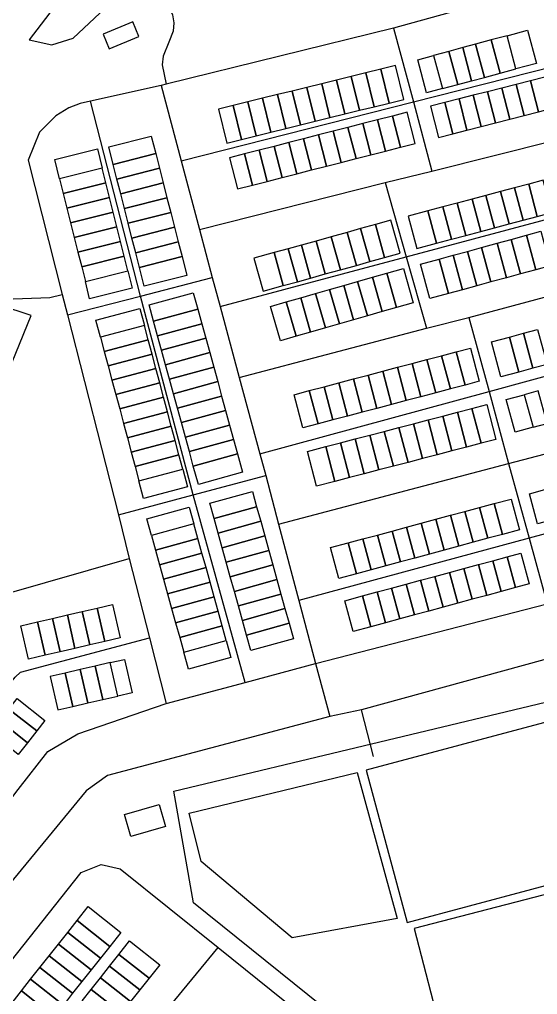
# Model space of a CAD drawing. Header units: metres. Extents: x 11276530 to 11306586, y 355867 to 367650.
# Drawn here: x 11290940.5 to 11291130.2, y 361269.6 to 361626.9 of the extents above; entities that cross this region are included whole.
import ezdxf

# ---------------------------------------------------------------- set-up
doc = ezdxf.new("R2010")
doc.units = ezdxf.units.M
for name, color, linetype in [('AMENITY', 6, 'Continuous'), ('BUILDING', 8, 'Continuous'), ('HIGHWAY_FOOTWAY', 6, 'Continuous'), ('HIGHWAY_PATH', 3, 'Continuous'), ('HIGHWAY_RESIDENTIAL', 7, 'Continuous'), ('HIGHWAY_SERVICE', 8, 'Continuous'), ('LANDUSE', 2, 'Continuous'), ('OSM_OTHER', 7, 'Continuous')]:
    doc.layers.add(name, color=color, linetype=linetype)

msp = doc.modelspace()

# ---------------------------------------------------------------- linework, layer by layer
at = {"layer": 'AMENITY'}
msp.add_lwpolyline([(11290886.57, 361537.62), (11290857.34, 361500.92), (11290824, 361463.25), (11290838.31, 361449.5), (11290842.42, 361434.36), (11290897.5, 361393.36), (11290920.41, 361422.63), (11290922.21, 361463.24), (11290944.77, 361518.4), (11290886.57, 361537.62)], close=True, dxfattribs=at)
at = {"layer": 'BUILDING'}
for points in [[(11291119.04, 361620.94), (11291126.56, 361622.96), (11291129.83, 361610.81), (11291122.3, 361608.78), (11291119.04, 361620.94)], [(11291106.07, 361604.42), (11291110.73, 361605.67), (11291107.45, 361617.83), (11291102.8, 361616.57), (11291106.07, 361604.42)], [(11291110.73, 361605.67), (11291116.55, 361607.23), (11291113.28, 361619.39), (11291107.45, 361617.83), (11291110.73, 361605.67)], [(11291116.55, 361607.23), (11291122.3, 361608.78), (11291119.04, 361620.94), (11291113.28, 361619.39), (11291116.55, 361607.23)], [(11291095.41, 361601.55), (11291101.01, 361603.06), (11291097.74, 361615.21), (11291092.15, 361613.71), (11291095.41, 361601.55)], [(11291101.01, 361603.06), (11291106.07, 361604.42), (11291102.8, 361616.57), (11291097.74, 361615.21), (11291101.01, 361603.06)], [(11291092.15, 361613.71), (11291095.41, 361601.55), (11291089.6, 361599.99), (11291086.34, 361612.15), (11291092.15, 361613.71)], [(11291065.01, 361593.6), (11291070.41, 361594.93), (11291067.36, 361607.33), (11291061.96, 361606), (11291065.01, 361593.6)], [(11291070.41, 361594.93), (11291075.82, 361596.26), (11291072.76, 361608.67), (11291067.36, 361607.33), (11291070.41, 361594.93)], [(11291075.82, 361596.26), (11291081.22, 361597.6), (11291078.17, 361609.99), (11291072.76, 361608.67), (11291075.82, 361596.26)], [(11291054.2, 361590.94), (11291059.61, 361592.27), (11291056.55, 361604.68), (11291051.15, 361603.34), (11291054.2, 361590.94)], [(11291059.61, 361592.27), (11291065.01, 361593.6), (11291061.96, 361606), (11291056.55, 361604.68), (11291059.61, 361592.27)], [(11291127.59, 361604.44), (11291122.36, 361603.1), (11291125.29, 361591.66), (11291130.52, 361593), (11291127.59, 361604.44)], [(11291132.82, 361605.78), (11291127.59, 361604.44), (11291130.52, 361593), (11291135.74, 361594.34), (11291132.82, 361605.78)], [(11291037.99, 361586.95), (11291043.4, 361588.27), (11291040.34, 361600.68), (11291034.94, 361599.35), (11291037.99, 361586.95)], [(11291043.4, 361588.27), (11291048.8, 361589.6), (11291045.75, 361602.01), (11291040.34, 361600.68), (11291043.4, 361588.27)], [(11291048.8, 361589.6), (11291054.2, 361590.94), (11291051.15, 361603.34), (11291045.75, 361602.01), (11291048.8, 361589.6)], [(11291111.91, 361600.43), (11291106.67, 361599.1), (11291109.6, 361587.66), (11291114.83, 361588.99), (11291111.91, 361600.43)], [(11291117.14, 361601.77), (11291111.91, 361600.43), (11291114.83, 361588.99), (11291120.05, 361590.33), (11291117.14, 361601.77)], [(11291122.36, 361603.1), (11291117.14, 361601.77), (11291120.05, 361590.33), (11291125.29, 361591.66), (11291122.36, 361603.1)], [(11291021.78, 361582.96), (11291027.19, 361584.28), (11291024.13, 361596.68), (11291018.73, 361595.35), (11291021.78, 361582.96)], [(11291027.19, 361584.28), (11291032.59, 361585.61), (11291029.54, 361598.02), (11291024.13, 361596.68), (11291027.19, 361584.28)], [(11291032.59, 361585.61), (11291037.99, 361586.95), (11291034.94, 361599.35), (11291029.54, 361598.02), (11291032.59, 361585.61)], [(11291096.22, 361596.43), (11291090.99, 361595.09), (11291093.92, 361583.65), (11291099.15, 361584.99), (11291096.22, 361596.43)], [(11291101.45, 361597.76), (11291096.22, 361596.43), (11291099.15, 361584.99), (11291104.37, 361586.32), (11291101.45, 361597.76)], [(11291106.67, 361599.1), (11291101.45, 361597.76), (11291104.37, 361586.32), (11291109.6, 361587.66), (11291106.67, 361599.1)], [(11291016.38, 361581.62), (11291021.78, 361582.96), (11291018.73, 361595.35), (11291013.32, 361594.03), (11291016.38, 361581.62)], [(11291082.46, 361592.89), (11291077.04, 361591.5), (11291079.98, 361580.06), (11291085.4, 361581.44), (11291082.46, 361592.89)], [(11291071.63, 361590.11), (11291066.21, 361588.72), (11291069.14, 361577.28), (11291074.56, 361578.66), (11291071.63, 361590.11)], [(11291077.04, 361591.5), (11291071.63, 361590.11), (11291074.56, 361578.66), (11291079.98, 361580.06), (11291077.04, 361591.5)], [(11291055.38, 361585.94), (11291049.96, 361584.56), (11291052.88, 361573.11), (11291058.31, 361574.5), (11291055.38, 361585.94)], [(11291060.79, 361587.34), (11291055.38, 361585.94), (11291058.31, 361574.5), (11291063.73, 361575.89), (11291060.79, 361587.34)], [(11291066.21, 361588.72), (11291060.79, 361587.34), (11291063.73, 361575.89), (11291069.14, 361577.28), (11291066.21, 361588.72)], [(11290974.79, 361573.79), (11290973.15, 361580.22), (11290988.72, 361584.19), (11290990.37, 361577.76), (11290974.79, 361573.79)], [(11291044.54, 361583.17), (11291039.11, 361581.79), (11291042.05, 361570.33), (11291047.46, 361571.73), (11291044.54, 361583.17)], [(11291049.96, 361584.56), (11291044.54, 361583.17), (11291047.46, 361571.73), (11291052.88, 361573.11), (11291049.96, 361584.56)], [(11290970.79, 361572.44), (11290955.18, 361568.54), (11290953.43, 361575.55), (11290969.04, 361579.46), (11290970.79, 361572.44)], [(11291028.28, 361579.01), (11291022.86, 361577.62), (11291025.79, 361566.18), (11291031.21, 361567.56), (11291028.28, 361579.01)], [(11291033.7, 361580.39), (11291028.28, 361579.01), (11291031.21, 361567.56), (11291036.63, 361568.95), (11291033.7, 361580.39)], [(11291039.11, 361581.79), (11291033.7, 361580.39), (11291036.63, 361568.95), (11291042.05, 361570.33), (11291039.11, 361581.79)], [(11290976.17, 361568.39), (11290974.79, 361573.79), (11290990.37, 361577.76), (11290991.75, 361572.36), (11290976.17, 361568.39)], [(11291022.86, 361577.62), (11291017.44, 361576.23), (11291020.38, 361564.78), (11291025.79, 361566.18), (11291022.86, 361577.62)], [(11290972.13, 361567.06), (11290970.79, 361572.44), (11290955.18, 361568.54), (11290956.53, 361563.15), (11290972.13, 361567.06)], [(11290977.54, 361563), (11290976.17, 361568.39), (11290991.75, 361572.36), (11290993.13, 361566.97), (11290977.54, 361563)], [(11291132.23, 361567.96), (11291126.97, 361566.55), (11291130.12, 361554.72), (11291135.38, 361556.13), (11291132.23, 361567.96)], [(11290973.48, 361561.67), (11290972.13, 361567.06), (11290956.53, 361563.15), (11290957.87, 361557.77), (11290973.48, 361561.67)], [(11290978.92, 361557.6), (11290977.54, 361563), (11290993.13, 361566.97), (11290994.5, 361561.57), (11290978.92, 361557.6)], [(11291121.8, 361565.18), (11291116.66, 361563.81), (11291119.81, 361551.98), (11291124.95, 361553.35), (11291121.8, 361565.18)], [(11291126.97, 361566.55), (11291121.8, 361565.18), (11291124.95, 361553.35), (11291130.12, 361554.72), (11291126.97, 361566.55)], [(11290974.83, 361556.29), (11290973.48, 361561.67), (11290957.87, 361557.77), (11290959.22, 361552.38), (11290974.83, 361556.29)], [(11290980.29, 361552.19), (11290978.92, 361557.6), (11290994.5, 361561.57), (11290995.88, 361556.16), (11290980.29, 361552.19)], [(11291106.24, 361561.04), (11291100.76, 361559.58), (11291103.91, 361547.75), (11291109.38, 361549.21), (11291106.24, 361561.04)], [(11291111.26, 361562.37), (11291106.24, 361561.04), (11291109.38, 361549.21), (11291114.41, 361550.54), (11291111.26, 361562.37)], [(11291116.66, 361563.81), (11291111.26, 361562.37), (11291114.41, 361550.54), (11291119.81, 361551.98), (11291116.66, 361563.81)], [(11291095.54, 361558.18), (11291090.07, 361556.73), (11291093.22, 361544.9), (11291098.69, 361546.36), (11291095.54, 361558.18)], [(11291100.76, 361559.58), (11291095.54, 361558.18), (11291098.69, 361546.36), (11291103.91, 361547.75), (11291100.76, 361559.58)], [(11290976.17, 361550.9), (11290974.83, 361556.29), (11290959.22, 361552.38), (11290960.57, 361547), (11290976.17, 361550.9)], [(11290981.67, 361546.8), (11290980.29, 361552.19), (11290995.88, 361556.16), (11290997.26, 361550.77), (11290981.67, 361546.8)], [(11291090.07, 361556.73), (11291082.81, 361554.79), (11291085.96, 361542.96), (11291093.22, 361544.9), (11291090.07, 361556.73)], [(11290977.52, 361545.5), (11290976.17, 361550.9), (11290960.57, 361547), (11290961.91, 361541.6), (11290977.52, 361545.5)], [(11290983.05, 361541.4), (11290981.67, 361546.8), (11290997.26, 361550.77), (11290998.63, 361545.37), (11290983.05, 361541.4)], [(11291065.41, 361550.23), (11291060.51, 361548.87), (11291063.87, 361536.78), (11291068.76, 361538.15), (11291065.41, 361550.23)], [(11291070.81, 361551.73), (11291065.41, 361550.23), (11291068.76, 361538.15), (11291074.16, 361539.64), (11291070.81, 361551.73)], [(11291076.48, 361553.3), (11291070.81, 361551.73), (11291074.16, 361539.64), (11291079.85, 361541.21), (11291076.48, 361553.3)], [(11291054.65, 361547.24), (11291049.1, 361545.7), (11291052.45, 361533.62), (11291058.01, 361535.16), (11291054.65, 361547.24)], [(11291060.51, 361548.87), (11291054.65, 361547.24), (11291058.01, 361535.16), (11291063.87, 361536.78), (11291060.51, 361548.87)], [(11291115.4, 361544.88), (11291120.53, 361546.28), (11291123.98, 361533.67), (11291118.85, 361532.27), (11291115.4, 361544.88)], [(11291120.53, 361546.28), (11291126.11, 361547.81), (11291129.56, 361535.2), (11291123.98, 361533.67), (11291120.53, 361546.28)], [(11291126.11, 361547.81), (11291131.42, 361549.26), (11291134.87, 361536.65), (11291129.56, 361535.2), (11291126.11, 361547.81)], [(11290978.87, 361540.12), (11290977.52, 361545.5), (11290961.91, 361541.6), (11290963.26, 361536.22), (11290978.87, 361540.12)], [(11290984.42, 361536), (11290983.05, 361541.4), (11290998.63, 361545.37), (11291000.01, 361539.97), (11290984.42, 361536)], [(11291038.89, 361542.88), (11291033.74, 361541.45), (11291037.09, 361529.36), (11291042.25, 361530.79), (11291038.89, 361542.88)], [(11291043.76, 361544.23), (11291038.89, 361542.88), (11291042.25, 361530.79), (11291047.12, 361532.14), (11291043.76, 361544.23)], [(11291049.1, 361545.7), (11291043.76, 361544.23), (11291047.12, 361532.14), (11291052.45, 361533.62), (11291049.1, 361545.7)], [(11291104.51, 361541.9), (11291109.71, 361543.33), (11291113.16, 361530.72), (11291107.97, 361529.29), (11291104.51, 361541.9)], [(11291109.71, 361543.33), (11291115.4, 361544.88), (11291118.85, 361532.27), (11291113.16, 361530.72), (11291109.71, 361543.33)], [(11290978.87, 361540.12), (11290963.26, 361536.22), (11290964.61, 361530.83), (11290980.22, 361534.73), (11290978.87, 361540.12)], [(11290984.42, 361536), (11291000.01, 361539.97), (11291001.76, 361533.11), (11290986.17, 361529.14), (11290984.42, 361536)], [(11291033.74, 361541.45), (11291026.32, 361539.39), (11291029.67, 361527.31), (11291037.09, 361529.36), (11291033.74, 361541.45)], [(11291087.36, 361537.21), (11291094.13, 361539.06), (11291097.58, 361526.45), (11291090.81, 361524.6), (11291087.36, 361537.21)], [(11291094.13, 361539.06), (11291099.3, 361540.48), (11291102.76, 361527.86), (11291097.58, 361526.45), (11291094.13, 361539.06)], [(11291099.3, 361540.48), (11291104.51, 361541.9), (11291107.97, 361529.29), (11291102.76, 361527.86), (11291099.3, 361540.48)], [(11291074.97, 361533.91), (11291081.12, 361535.67), (11291084.71, 361523.1), (11291078.57, 361521.35), (11291074.97, 361533.91)], [(11290964.61, 361530.83), (11290980.22, 361534.73), (11290981.78, 361528.47), (11290966.17, 361524.56), (11290964.61, 361530.83)], [(11291064.31, 361530.85), (11291069.73, 361532.4), (11291073.32, 361519.85), (11291067.91, 361518.3), (11291064.31, 361530.85)], [(11291069.73, 361532.4), (11291074.97, 361533.91), (11291078.57, 361521.35), (11291073.32, 361519.85), (11291069.73, 361532.4)], [(11291054.01, 361527.9), (11291059.23, 361529.39), (11291062.83, 361516.84), (11291057.62, 361515.34), (11291054.01, 361527.9)], [(11291059.23, 361529.39), (11291064.31, 361530.85), (11291067.91, 361518.3), (11291062.83, 361516.84), (11291059.23, 361529.39)], [(11290989.6, 361516.27), (11290987.93, 361522.32), (11291004.13, 361526.77), (11291005.8, 361520.71), (11290989.6, 361516.27)], [(11291038.18, 361523.36), (11291043.49, 361524.89), (11291047.08, 361512.32), (11291041.77, 361510.81), (11291038.18, 361523.36)], [(11291043.49, 361524.89), (11291048.93, 361526.45), (11291052.53, 361513.88), (11291047.08, 361512.32), (11291043.49, 361524.89)], [(11291048.93, 361526.45), (11291054.01, 361527.9), (11291057.62, 361515.34), (11291052.53, 361513.88), (11291048.93, 361526.45)], [(11291032.42, 361521.71), (11291038.18, 361523.36), (11291041.77, 361510.81), (11291036.02, 361509.16), (11291032.42, 361521.71)], [(11290970.14, 361510.49), (11290968.48, 361516.72), (11290984.56, 361521.01), (11290986.22, 361514.79), (11290970.14, 361510.49)], [(11290991.06, 361510.96), (11290989.6, 361516.27), (11291005.8, 361520.71), (11291007.25, 361515.4), (11290991.06, 361510.96)], [(11290987.63, 361509.51), (11290986.22, 361514.79), (11290970.14, 361510.49), (11290971.55, 361505.22), (11290987.63, 361509.51)], [(11290992.5, 361505.67), (11290991.06, 361510.96), (11291007.25, 361515.4), (11291008.7, 361510.1), (11290992.5, 361505.67)], [(11291119.91, 361510.49), (11291123.34, 361497.68), (11291116.78, 361495.93), (11291113.36, 361508.74), (11291119.91, 361510.49)], [(11291119.91, 361510.49), (11291125.09, 361511.88), (11291128.5, 361499.06), (11291123.34, 361497.68), (11291119.91, 361510.49)], [(11291125.09, 361511.88), (11291130.25, 361513.26), (11291133.68, 361500.45), (11291128.5, 361499.06), (11291125.09, 361511.88)], [(11290989.03, 361504.24), (11290987.63, 361509.51), (11290971.55, 361505.22), (11290972.96, 361499.95), (11290989.03, 361504.24)], [(11290993.96, 361500.36), (11290992.5, 361505.67), (11291008.7, 361510.1), (11291010.16, 361504.8), (11290993.96, 361500.36)], [(11290990.45, 361498.96), (11290989.03, 361504.24), (11290972.96, 361499.95), (11290974.36, 361494.67), (11290990.45, 361498.96)], [(11290995.42, 361495.05), (11290993.96, 361500.36), (11291010.16, 361504.8), (11291011.62, 361499.49), (11290995.42, 361495.05)], [(11291089.68, 361502.25), (11291095.05, 361503.68), (11291098.28, 361491.49), (11291092.9, 361490.07), (11291089.68, 361502.25)], [(11291095.05, 361503.68), (11291100.44, 361505.1), (11291103.66, 361492.91), (11291098.28, 361491.49), (11291095.05, 361503.68)], [(11291100.44, 361505.1), (11291105.61, 361506.47), (11291108.82, 361494.28), (11291103.66, 361492.91), (11291100.44, 361505.1)], [(11291078.91, 361499.41), (11291084.3, 361500.83), (11291087.52, 361488.64), (11291082.14, 361487.22), (11291078.91, 361499.41)], [(11291084.3, 361500.83), (11291089.68, 361502.25), (11291092.9, 361490.07), (11291087.52, 361488.64), (11291084.3, 361500.83)], [(11290991.85, 361493.69), (11290990.45, 361498.96), (11290974.36, 361494.67), (11290975.77, 361489.4), (11290991.85, 361493.69)], [(11290996.88, 361489.75), (11290995.42, 361495.05), (11291011.62, 361499.49), (11291013.08, 361494.19), (11290996.88, 361489.75)], [(11291062.77, 361495.14), (11291068.16, 361496.57), (11291071.37, 361484.37), (11291066, 361482.95), (11291062.77, 361495.14)], [(11291068.16, 361496.57), (11291073.53, 361497.98), (11291076.75, 361485.8), (11291071.37, 361484.37), (11291068.16, 361496.57)], [(11291073.53, 361497.98), (11291078.91, 361499.41), (11291082.14, 361487.22), (11291076.75, 361485.8), (11291073.53, 361497.98)], [(11290993.26, 361488.43), (11290991.85, 361493.69), (11290975.77, 361489.4), (11290977.19, 361484.14), (11290993.26, 361488.43)], [(11290998.33, 361484.45), (11290996.88, 361489.75), (11291013.08, 361494.19), (11291014.52, 361488.89), (11290998.33, 361484.45)], [(11291052.01, 361492.3), (11291057.39, 361493.71), (11291060.61, 361481.53), (11291055.23, 361480.11), (11291052.01, 361492.3)], [(11291057.39, 361493.71), (11291062.77, 361495.14), (11291066, 361482.95), (11291060.61, 361481.53), (11291057.39, 361493.71)], [(11291046.63, 361490.87), (11291049.86, 361478.68), (11291044.24, 361477.2), (11291041.02, 361489.39), (11291046.63, 361490.87)], [(11291046.63, 361490.87), (11291052.01, 361492.3), (11291055.23, 361480.11), (11291049.86, 361478.68), (11291046.63, 361490.87)], [(11291125.29, 361489.38), (11291128.56, 361477.43), (11291122.04, 361475.65), (11291118.76, 361487.59), (11291125.29, 361489.38)], [(11291128.56, 361477.43), (11291133.75, 361478.86), (11291130.47, 361490.8), (11291125.29, 361489.38), (11291128.56, 361477.43)], [(11290994.66, 361483.15), (11290993.26, 361488.43), (11290977.19, 361484.14), (11290978.59, 361478.86), (11290994.66, 361483.15)], [(11290999.79, 361479.14), (11290998.33, 361484.45), (11291014.52, 361488.89), (11291015.98, 361483.58), (11290999.79, 361479.14)], [(11291109.54, 361471.59), (11291106.18, 361484.36), (11291111.63, 361485.79), (11291114.97, 361473.02), (11291109.54, 361471.59)], [(11290996.08, 361477.88), (11290994.66, 361483.15), (11290978.59, 361478.86), (11290980, 361473.59), (11290996.08, 361477.88)], [(11291001.24, 361473.83), (11290999.79, 361479.14), (11291015.98, 361483.58), (11291017.44, 361478.27), (11291001.24, 361473.83)], [(11291095.49, 361481.56), (11291100.84, 361482.96), (11291104.18, 361470.2), (11291098.83, 361468.79), (11291095.49, 361481.56)], [(11291100.84, 361482.96), (11291106.18, 361484.36), (11291109.54, 361471.59), (11291104.18, 361470.2), (11291100.84, 361482.96)], [(11291079.43, 361477.36), (11291084.79, 361478.76), (11291088.13, 361465.99), (11291082.77, 361464.59), (11291079.43, 361477.36)], [(11291084.79, 361478.76), (11291090.13, 361480.15), (11291093.48, 361467.39), (11291088.13, 361465.99), (11291084.79, 361478.76)], [(11291090.13, 361480.15), (11291095.49, 361481.56), (11291098.83, 361468.79), (11291093.48, 361467.39), (11291090.13, 361480.15)], [(11290997.48, 361472.61), (11290996.08, 361477.88), (11290980, 361473.59), (11290981.41, 361468.31), (11290997.48, 361472.61)], [(11291002.69, 361468.54), (11291001.24, 361473.83), (11291017.44, 361478.27), (11291018.89, 361472.97), (11291002.69, 361468.54)], [(11291068.74, 361474.56), (11291074.08, 361475.95), (11291077.43, 361463.18), (11291072.08, 361461.79), (11291068.74, 361474.56)], [(11291074.08, 361475.95), (11291079.43, 361477.36), (11291082.77, 361464.59), (11291077.43, 361463.18), (11291074.08, 361475.95)], [(11290998.89, 361467.33), (11290997.48, 361472.61), (11290981.41, 361468.31), (11290982.82, 361463.04), (11290998.89, 361467.33)], [(11291004.15, 361463.23), (11291002.69, 361468.54), (11291018.89, 361472.97), (11291020.35, 361467.67), (11291004.15, 361463.23)], [(11291052.68, 361470.35), (11291058.03, 361471.76), (11291061.38, 361458.99), (11291056.02, 361457.59), (11291052.68, 361470.35)], [(11291058.03, 361471.76), (11291063.38, 361473.15), (11291066.72, 361460.39), (11291061.38, 361458.99), (11291058.03, 361471.76)], [(11291063.38, 361473.15), (11291068.74, 361474.56), (11291072.08, 361461.79), (11291066.72, 361460.39), (11291063.38, 361473.15)], [(11291004.15, 361463.23), (11291020.35, 361467.67), (11291022.18, 361460.95), (11291005.99, 361456.51), (11291004.15, 361463.23)], [(11291045.97, 361468.59), (11291052.68, 361470.35), (11291056.02, 361457.59), (11291049.31, 361455.83), (11291045.97, 361468.59)], [(11290998.89, 361467.33), (11290982.82, 361463.04), (11290984.22, 361457.77), (11291000.3, 361462.06), (11290998.89, 361467.33)], [(11291000.3, 361462.06), (11291002, 361455.66), (11290985.93, 361451.37), (11290984.22, 361457.77), (11291000.3, 361462.06)], [(11291011.75, 361443.98), (11291010.19, 361449.59), (11291025.77, 361453.93), (11291027.34, 361448.32), (11291011.75, 361443.98)], [(11291133.72, 361454.82), (11291136.71, 361443.77), (11291130.22, 361442.02), (11291127.23, 361453.07), (11291133.72, 361454.82)], [(11291114.3, 361449.48), (11291120.51, 361451.15), (11291123.56, 361439.85), (11291117.35, 361438.18), (11291114.3, 361449.48)], [(11290988.81, 361437.73), (11290987.11, 361443.85), (11291002.68, 361448.15), (11291004.37, 361442.03), (11290988.81, 361437.73)], [(11291013.23, 361438.66), (11291011.75, 361443.98), (11291027.34, 361448.32), (11291028.82, 361442.99), (11291013.23, 361438.66)], [(11291098.28, 361445.17), (11291103.61, 361446.6), (11291106.66, 361435.3), (11291101.33, 361433.86), (11291098.28, 361445.17)], [(11291103.61, 361446.6), (11291108.96, 361448.04), (11291112.01, 361436.74), (11291106.66, 361435.3), (11291103.61, 361446.6)], [(11291108.96, 361448.04), (11291114.3, 361449.48), (11291117.35, 361438.18), (11291112.01, 361436.74), (11291108.96, 361448.04)], [(11291014.72, 361433.31), (11291013.23, 361438.66), (11291028.82, 361442.99), (11291030.31, 361437.65), (11291014.72, 361433.31)], [(11291087.59, 361442.29), (11291092.94, 361443.73), (11291095.99, 361432.42), (11291090.64, 361430.98), (11291087.59, 361442.29)], [(11291092.94, 361443.73), (11291098.28, 361445.17), (11291101.33, 361433.86), (11291095.99, 361432.42), (11291092.94, 361443.73)], [(11291005.85, 361436.69), (11291004.37, 361442.03), (11290988.81, 361437.73), (11290990.29, 361432.39), (11291005.85, 361436.69)], [(11291071.58, 361437.96), (11291076.91, 361439.4), (11291079.96, 361428.1), (11291074.63, 361426.66), (11291071.58, 361437.96)], [(11291076.91, 361439.4), (11291082.25, 361440.84), (11291085.3, 361429.53), (11291079.96, 361428.1), (11291076.91, 361439.4)], [(11291082.25, 361440.84), (11291087.59, 361442.29), (11291090.64, 361430.98), (11291085.3, 361429.53), (11291082.25, 361440.84)], [(11291007.32, 361431.36), (11291005.85, 361436.69), (11290990.29, 361432.39), (11290991.77, 361427.06), (11291007.32, 361431.36)], [(11291016.2, 361427.98), (11291014.72, 361433.31), (11291030.31, 361437.65), (11291031.79, 361432.32), (11291016.2, 361427.98)], [(11291060.89, 361435.09), (11291066.23, 361436.53), (11291069.28, 361425.22), (11291063.94, 361423.78), (11291060.89, 361435.09)], [(11291066.23, 361436.53), (11291071.58, 361437.96), (11291074.63, 361426.66), (11291069.28, 361425.22), (11291066.23, 361436.53)], [(11291017.69, 361422.66), (11291016.2, 361427.98), (11291031.79, 361432.32), (11291033.27, 361426.99), (11291017.69, 361422.66)], [(11291060.89, 361435.09), (11291063.94, 361423.78), (11291057.4, 361422.02), (11291054.35, 361433.33), (11291060.89, 361435.09)], [(11291008.8, 361426.02), (11291007.32, 361431.36), (11290991.77, 361427.06), (11290993.24, 361421.72), (11291008.8, 361426.02)], [(11291108.54, 361427.09), (11291113.84, 361428.53), (11291116.89, 361417.26), (11291111.59, 361415.82), (11291108.54, 361427.09)], [(11291113.84, 361428.53), (11291119.14, 361429.96), (11291122.19, 361418.69), (11291116.89, 361417.26), (11291113.84, 361428.53)], [(11291119.14, 361429.96), (11291124.12, 361431.31), (11291127.16, 361420.03), (11291122.19, 361418.69), (11291119.14, 361429.96)], [(11291010.28, 361420.68), (11291008.8, 361426.02), (11290993.24, 361421.72), (11290994.72, 361416.38), (11291010.28, 361420.68)], [(11291019.17, 361417.31), (11291017.69, 361422.66), (11291033.27, 361426.99), (11291034.75, 361421.65), (11291019.17, 361417.31)], [(11291097.95, 361424.23), (11291103.25, 361425.65), (11291106.3, 361414.39), (11291101, 361412.95), (11291097.95, 361424.23)], [(11291103.25, 361425.65), (11291108.54, 361427.09), (11291111.59, 361415.82), (11291106.3, 361414.39), (11291103.25, 361425.65)], [(11291020.66, 361411.98), (11291019.17, 361417.31), (11291034.75, 361421.65), (11291036.24, 361416.32), (11291020.66, 361411.98)], [(11291082.04, 361419.93), (11291087.34, 361421.36), (11291090.39, 361410.09), (11291085.09, 361408.65), (11291082.04, 361419.93)], [(11291087.34, 361421.36), (11291092.65, 361422.8), (11291095.7, 361411.53), (11291090.39, 361410.09), (11291087.34, 361421.36)], [(11291092.65, 361422.8), (11291097.95, 361424.23), (11291101, 361412.95), (11291095.7, 361411.53), (11291092.65, 361422.8)], [(11291011.76, 361415.34), (11291010.28, 361420.68), (11290994.72, 361416.38), (11290996.2, 361411.04), (11291011.76, 361415.34)], [(11291071.44, 361417.07), (11291076.74, 361418.5), (11291079.79, 361407.22), (11291074.49, 361405.8), (11291071.44, 361417.07)], [(11291076.74, 361418.5), (11291082.04, 361419.93), (11291085.09, 361408.65), (11291079.79, 361407.22), (11291076.74, 361418.5)], [(11291013.24, 361410.01), (11291011.76, 361415.34), (11290996.2, 361411.04), (11290997.68, 361405.71), (11291013.24, 361410.01)], [(11291022.14, 361406.64), (11291020.66, 361411.98), (11291036.24, 361416.32), (11291037.72, 361410.98), (11291022.14, 361406.64)], [(11291066.14, 361415.63), (11291069.19, 361404.36), (11291062.64, 361402.59), (11291059.59, 361413.86), (11291066.14, 361415.63)], [(11291066.14, 361415.63), (11291071.44, 361417.07), (11291074.49, 361405.8), (11291069.19, 361404.36), (11291066.14, 361415.63)], [(11290963.48, 361409.9), (11290968.95, 361411.16), (11290971.75, 361398.93), (11290966.29, 361397.67), (11290963.48, 361409.9)], [(11290968.95, 361411.16), (11290974.57, 361412.45), (11290977.38, 361400.22), (11290971.75, 361398.93), (11290968.95, 361411.16)], [(11291023.62, 361401.31), (11291022.14, 361406.64), (11291037.72, 361410.98), (11291039.2, 361405.65), (11291023.62, 361401.31)], [(11290947.06, 361406.13), (11290952.54, 361407.39), (11290955.34, 361395.16), (11290949.87, 361393.9), (11290947.06, 361406.13)], [(11290952.54, 361407.39), (11290958.01, 361408.65), (11290960.81, 361396.42), (11290955.34, 361395.16), (11290952.54, 361407.39)], [(11290958.01, 361408.65), (11290963.48, 361409.9), (11290966.29, 361397.67), (11290960.81, 361396.42), (11290958.01, 361408.65)], [(11291014.71, 361404.67), (11291013.24, 361410.01), (11290997.68, 361405.71), (11290999.15, 361400.37), (11291014.71, 361404.67)], [(11290949.87, 361393.9), (11290943.77, 361392.49), (11290940.96, 361404.73), (11290947.06, 361406.13), (11290949.87, 361393.9)], [(11291014.71, 361404.67), (11290999.15, 361400.37), (11291000.63, 361395.03), (11291016.19, 361399.33), (11291014.71, 361404.67)], [(11291023.62, 361401.31), (11291039.2, 361405.65), (11291040.8, 361399.92), (11291025.22, 361395.58), (11291023.62, 361401.31)], [(11291000.63, 361395.03), (11291016.19, 361399.33), (11291017.91, 361393.12), (11291002.35, 361388.82), (11291000.63, 361395.03)], [(11290965.53, 361376.41), (11290971, 361377.67), (11290968.16, 361389.91), (11290962.69, 361388.65), (11290965.53, 361376.41)], [(11290971, 361377.67), (11290976.47, 361378.94), (11290973.64, 361391.18), (11290968.16, 361389.91), (11290971, 361377.67)], [(11290973.64, 361391.18), (11290978.9, 361392.39), (11290981.74, 361380.15), (11290976.47, 361378.94), (11290973.64, 361391.18)], [(11290954.58, 361373.86), (11290960.06, 361375.13), (11290957.22, 361387.38), (11290951.74, 361386.11), (11290954.58, 361373.86)], [(11290960.06, 361375.13), (11290965.53, 361376.41), (11290962.69, 361388.65), (11290957.22, 361387.38), (11290960.06, 361375.13)], [(11290946.8, 361366.15), (11290936.63, 361374.15), (11290939.64, 361377.98), (11290949.8, 361369.96), (11290946.8, 361366.15)], [(11290933.24, 361369.85), (11290936.63, 361374.15), (11290946.8, 361366.15), (11290943.4, 361361.84), (11290933.24, 361369.85)], [(11290929.85, 361365.56), (11290933.24, 361369.85), (11290943.4, 361361.84), (11290940.02, 361357.55), (11290929.85, 361365.56)], [(11290981.21, 361327.51), (11290978.9, 361335.56), (11290991.69, 361339.22), (11290994, 361331.17), (11290981.21, 361327.51)], [(11290961.55, 361296.63), (11290965.62, 361301.8), (11290977.6, 361292.34), (11290973.52, 361287.17), (11290961.55, 361296.63)], [(11290958.15, 361292.34), (11290961.55, 361296.63), (11290973.52, 361287.17), (11290970.13, 361282.88), (11290958.15, 361292.34)], [(11290954.76, 361288.04), (11290958.15, 361292.34), (11290970.13, 361282.88), (11290966.73, 361278.59), (11290954.76, 361288.04)], [(11290976.88, 361284.24), (11290980.82, 361289.23), (11290991.87, 361280.49), (11290987.93, 361275.51), (11290976.88, 361284.24)], [(11290951.37, 361283.74), (11290954.76, 361288.04), (11290966.73, 361278.59), (11290963.35, 361274.28), (11290951.37, 361283.74)], [(11290947.98, 361279.45), (11290951.37, 361283.74), (11290963.35, 361274.28), (11290959.96, 361269.99), (11290947.98, 361279.45)], [(11290973.5, 361279.97), (11290976.88, 361284.24), (11290987.93, 361275.51), (11290984.56, 361271.24), (11290973.5, 361279.97)], [(11290944.58, 361275.15), (11290947.98, 361279.45), (11290959.96, 361269.99), (11290956.56, 361265.7), (11290944.58, 361275.15)], [(11290970.13, 361275.71), (11290973.5, 361279.97), (11290984.56, 361271.24), (11290981.18, 361266.98), (11290970.13, 361275.71)], [(11290941.19, 361270.86), (11290944.58, 361275.15), (11290956.56, 361265.7), (11290953.16, 361261.41), (11290941.19, 361270.86)], [(11290966.77, 361271.44), (11290970.13, 361275.71), (11290981.18, 361266.98), (11290977.82, 361262.71), (11290966.77, 361271.44)], [(11290963.39, 361267.18), (11290966.77, 361271.44), (11290977.82, 361262.71), (11290974.45, 361258.45), (11290963.39, 361267.18)], [(11290937.8, 361266.56), (11290941.19, 361270.86), (11290953.16, 361261.41), (11290949.78, 361257.1), (11290937.8, 361266.56)]]:
    msp.add_lwpolyline(points, close=True, dxfattribs=at)
at = {"layer": 'HIGHWAY_FOOTWAY'}
for points in [[(11290999.7, 361575.13), (11291084.72, 361596.7), (11291162.31, 361616.41)], [(11291023.11, 361383.92), (11291004.13, 361452.67), (11290984.77, 361525.47), (11290966.46, 361596.97)], [(11291013.96, 361521.72), (11291082.08, 361539.91), (11291143.79, 361556.38), (11291227.49, 361578.72)], [(11291028.53, 361467.66), (11291112.44, 361490.56), (11291183.89, 361510.05), (11291275.42, 361535.02)], [(11291289.61, 361480.76), (11291197.91, 361455.96), (11291127.1, 361436.8), (11291042.75, 361413.99)], [(11290713.67, 361100.37), (11290767.53, 361168.33), (11290818.65, 361232.56), (11290874.53, 361303.62), (11290918.54, 361361.17), (11290938.93, 361385.91), (11290940.86, 361387.7), (11290988.07, 361400.29)]]:
    msp.add_lwpolyline(points, dxfattribs=at)
at = {"layer": 'HIGHWAY_PATH'}
msp.add_lwpolyline([(11290994.21, 361634.26), (11290996.51, 361628.61), (11290996.97, 361625.67), (11290996.81, 361622.65), (11290995.21, 361618.58), (11290993.05, 361613.46), (11290992.78, 361610.3), (11290994.17, 361603.2)], dxfattribs=at)
at = {"layer": 'HIGHWAY_RESIDENTIAL'}
for points in [[(11291282.76, 361506.95), (11291275.42, 361535.02), (11291271.78, 361548.95), (11291270.8, 361551.4), (11291269.09, 361553.26), (11291260.72, 361558.86), (11291227.49, 361578.72), (11291196.03, 361597.53), (11291162.31, 361616.41), (11291128.53, 361635.61), (11291117.27, 361634.78), (11291077.46, 361623.68), (11290994.17, 361603.2), (11290992.32, 361602.75)], [(11290992.32, 361602.75), (11290966.46, 361596.97), (11290962.74, 361596.15), (11290958.56, 361594.47), (11290953.85, 361591.63), (11290947.8, 361585.61), (11290943.65, 361575.3), (11290956.14, 361526.05), (11290958.01, 361518.71), (11290976.8, 361445.35), (11290980.69, 361429.35), (11290988.07, 361400.29), (11290994.19, 361376.2)], [(11290992.32, 361602.75), (11290999.7, 361575.13), (11291006.43, 361549.93), (11291011.1, 361532.39), (11291013.96, 361521.72), (11291020.91, 361495.74), (11291028.53, 361467.66), (11291030.67, 361459.77), (11291035.3, 361441.92), (11291042.75, 361413.99), (11291048.94, 361390.82), (11291054.13, 361371.42)], [(11291006.43, 361549.93), (11291074.39, 361567.15), (11291091.55, 361571.34), (11291136.65, 361582.62), (11291196.03, 361597.53)], [(11291020.91, 361495.74), (11291089.49, 361513.78), (11291105.04, 361517.72), (11291150.97, 361529.95), (11291177.12, 361536.1), (11291260.72, 361558.86)], [(11291035.3, 361441.92), (11291119.63, 361464.21), (11291190.94, 361482.82), (11291282.76, 361506.95)], [(11291048.94, 361390.82), (11291133.68, 361412.71), (11291204.48, 361430.65), (11291287.84, 361454.77), (11291291.36, 361458.58), (11291293.23, 361464.8), (11291289.61, 361480.76), (11291282.76, 361506.95)], [(11290690.78, 361120.08), (11290709.76, 361143.05), (11290726.73, 361164.25), (11290744.7, 361186.9), (11290761.94, 361208.34), (11290778.52, 361229.7), (11290795.11, 361251.41), (11290811.53, 361271.46), (11290830.76, 361295.46), (11290847.03, 361315.72), (11290851.9, 361321.77), (11290865.13, 361338.46), (11290881.88, 361359.59), (11290896.39, 361378.13), (11290898.24, 361380.25), (11290916.74, 361403.57), (11290925.35, 361412.78), (11290935.08, 361416.32), (11290980.69, 361429.35)], [(11290690.78, 361120.08), (11290713.67, 361100.37), (11290723.7, 361091.93), (11290729.77, 361090.31), (11290735.75, 361090.76), (11290740.77, 361093.23), (11290788.96, 361150.9), (11290839.27, 361216.05), (11290895.7, 361286.65), (11290940.03, 361344.73), (11290950.87, 361358.58), (11290961.89, 361365.09), (11290994.19, 361376.2), (11291023.11, 361383.92), (11291048.94, 361390.82)], [(11290768.06, 361068.74), (11290814.76, 361127.1), (11290833.81, 361151.1), (11290867.6, 361194.33), (11290918.38, 361257.92), (11290963.02, 361314.31)], [(11290963.02, 361314.31), (11290970.35, 361317.26), (11290977.31, 361315.56), (11291013.22, 361286.79), (11291076.51, 361235.9), (11291153.52, 361173.58)], [(11290768.06, 361068.74), (11290768.14, 361063.74), (11290770.08, 361058.59), (11290771.07, 361057.77), (11290784.67, 361046.44), (11290796.81, 361036.34), (11290803.37, 361035.15), (11290806.43, 361036.41), (11290809.68, 361038.34), (11290853.96, 361090.96), (11290856.36, 361093.82), (11290874.53, 361116.77), (11290890.18, 361136.6), (11290909.38, 361160.91), (11290925.86, 361180.89), (11290944.24, 361203.16), (11290961.3, 361223.85), (11290978.98, 361245.28), (11290995.62, 361265.46), (11291013.22, 361286.79)]]:
    msp.add_lwpolyline(points, dxfattribs=at)
at = {"layer": 'HIGHWAY_SERVICE'}
for points in [[(11291077.46, 361623.68), (11291084.72, 361596.7), (11291091.55, 361571.34)], [(11291074.39, 361567.15), (11291082.08, 361539.91), (11291089.49, 361513.78)], [(11290958.01, 361518.71), (11290984.77, 361525.47), (11291011.1, 361532.39)], [(11290934.92, 361524.44), (11290951.66, 361525.06), (11290956.14, 361526.05)], [(11291105.04, 361517.72), (11291112.44, 361490.56), (11291119.63, 361464.21), (11291127.1, 361436.8), (11291133.68, 361412.71)], [(11290976.8, 361445.35), (11291004.13, 361452.67), (11291030.67, 361459.77)]]:
    msp.add_lwpolyline(points, dxfattribs=at)
at = {"layer": 'LANDUSE'}
msp.add_lwpolyline([(11291141.82, 361378.83), (11291174.51, 361250.06), (11291196.53, 361254.73), (11291207.87, 361220.03), (11291151.62, 361184.35), (11291004.25, 361303.12), (11290997.04, 361344.13), (11291141.82, 361378.83)], close=True, dxfattribs=at)
at = {"layer": 'OSM_OTHER'}
for points in [[(11291013.87, 361710.77), (11290944, 361619.41), (11290952.36, 361617.61), (11290960.12, 361620), (11290973.86, 361632.84), (11290990.28, 361648.36), (11291021.04, 361629.55), (11291037.46, 361631.65), (11291042.83, 361635.53), (11291067.91, 361670.46), (11291053.59, 361679.71), (11291041.64, 361660.3), (11291035.37, 361653.14), (11291006.11, 361670.16), (11291022.83, 361696.73), (11291013.87, 361710.77)], [(11290981.94, 361626.08), (11290971.08, 361621.53), (11290973.32, 361616.16), (11290984.19, 361620.7), (11290981.94, 361626.08)], [(11291225.89, 361417.78), (11291214.46, 361414.65), (11291065.7, 361373.94), (11291054.13, 361371.42), (11290972.71, 361349.86), (11290964.91, 361344.14), (11290851.46, 361206.35), (11290818.36, 361163.31), (11290755.97, 361082.21), (11290743.84, 361075.54), (11290713.85, 361059.07)], [(11291070.09, 361356.8), (11291065.7, 361373.94)], [(11291067.46, 361351.8), (11291082.41, 361295.93), (11291150.97, 361314.27), (11291136.01, 361370.15), (11291067.46, 361351.8)], [(11291002.68, 361336.04), (11291064.18, 361350.97), (11291078.81, 361297.38), (11291040.29, 361290.36), (11291007, 361318.28), (11291002.68, 361336.04)], [(11291084.98, 361293.74), (11291095.35, 361253.62), (11291162.85, 361271.1), (11291152.46, 361311.21), (11291084.98, 361293.74)]]:
    msp.add_lwpolyline(points, dxfattribs=at)

doc.saveas('drawing.dxf')
